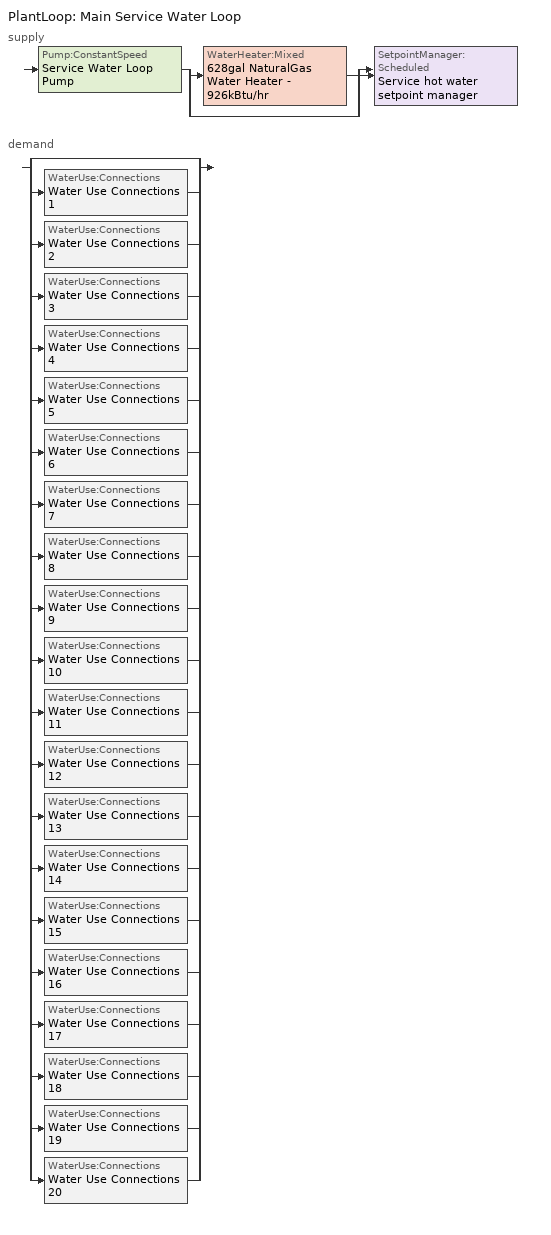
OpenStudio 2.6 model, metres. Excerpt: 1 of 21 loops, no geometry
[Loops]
PlantLoop 'Main Service Water Loop'
 supply: Pump:ConstantSpeed 'Service Water Loop Pump' > split
  | WaterHeater:Mixed '628gal NaturalGas Water Heater - 926kBtu/hr'
  | bypass
  join > SetpointManager:Scheduled 'Service hot water setpoint manager'
 demand: split
  | bypass
  | WaterUse:Connections 'Water Use Connections 1'
  | WaterUse:Connections 'Water Use Connections 2'
  | WaterUse:Connections 'Water Use Connections 3'
  | WaterUse:Connections 'Water Use Connections 4'
  | WaterUse:Connections 'Water Use Connections 5'
  | WaterUse:Connections 'Water Use Connections 6'
  | WaterUse:Connections 'Water Use Connections 7'
  | WaterUse:Connections 'Water Use Connections 8'
  | WaterUse:Connections 'Water Use Connections 9'
  | WaterUse:Connections 'Water Use Connections 10'
  | WaterUse:Connections 'Water Use Connections 11'
  | WaterUse:Connections 'Water Use Connections 12'
  | WaterUse:Connections 'Water Use Connections 13'
  | WaterUse:Connections 'Water Use Connections 14'
  | WaterUse:Connections 'Water Use Connections 15'
  | WaterUse:Connections 'Water Use Connections 16'
  | WaterUse:Connections 'Water Use Connections 17'
  | WaterUse:Connections 'Water Use Connections 18'
  | WaterUse:Connections 'Water Use Connections 19'
  | WaterUse:Connections 'Water Use Connections 20'
[PlantLoop]
Main Service Water Loop: Glycol Concentration=0; Maximum Loop Temperature {C}=60; Minimum Loop Temperature {C}=10; Plant Loop Volume {m3}=Autocalculate; Load Distribution Scheme=Optimal
[Sizing:Plant]
Main Service Water Loop: Loop Type=Heating; Design Loop Exit Temperature {C}=60; Loop Design Temperature Difference {deltaC}=5; Sizing Option=NonCoincident; Zone Timesteps in Averaging Window=1; Coincident Sizing Factor Mode=None
[SetpointManager:Scheduled]
Service hot water setpoint manager: Control Variable=Temperature; Schedule=Service Water Loop Temp - 140F
[Pump:ConstantSpeed]
Service Water Loop Pump: Rated Flow Rate {m3/s}=autosize; Rated Pump Head {Pa}=898568; Rated Power Consumption {W}=autosize; Motor Efficiency=0.9; Fraction of Motor Inefficiencies to Fluid Stream=0; Pump Control Type=Intermittent; Design Power Sizing Method=PowerPerFlowPerPressure; Design Electric Power per Unit Flow Rate {W/(m3/s)}=348701.1; Design Shaft Power per Unit Flow Rate per Unit Head {W-s/m3-Pa}=1.28205
[WaterHeater:Mixed]
628gal NaturalGas Water Heater - 926kBtu/hr: Tank Volume {m3}=2.37619; Setpoint Temperature Schedule=Service Water Loop Temp - 140F; Deadband Temperature Difference {deltaC}=2; Maximum Temperature Limit {C}=82.2222; Heater Control Type=Cycle; Heater Maximum Capacity {W}=271402; Heater Fuel Type=NaturalGas; Heater Thermal Efficiency=0.8; Off Cycle Parasitic Fuel Consumption Rate {W}=20; Off Cycle Parasitic Fuel Type=NaturalGas; Off Cycle Parasitic Heat Fraction to Tank=0.8; On Cycle Parasitic Fuel Type=NaturalGas; Ambient Temperature Indicator=Schedule; Ambient Temperature Schedule=Water Heater Ambient Temp Schedule - 70F; Off Cycle Loss Coefficient to Ambient Temperature {W/K}=6; On Cycle Loss Coefficient to Ambient Temperature {W/K}=6; Use Side Effectiveness=1; Source Side Effectiveness=1; Use Side Design Flow Rate {m3/s}=autosize; Source Side Design Flow Rate {m3/s}=autosize; Indirect Water Heating Recovery Time {hr}=1.5; Source Side Flow Control Mode=IndirectHeatPrimarySetpoint
[WaterUse:Connections]
Name | Water Use Equipment Name 1
Water Use Connections 1 | Convention centre exhibit space-space function Service Water Use 0.47gal/min
Water Use Connections 2 | Dormitory living quarters-space function Service Water Use 3.16gal/min
Water Use Connections 3 | Dwelling units general-space function Service Water Use 3.16gal/min
Water Use Connections 4 | Dwelling units long-term-space function Service Water Use 4.21gal/min
Water Use Connections 5 | Storage room <= 5 m2 <= 100 m2-sch-i-space function Service Water Use 0.63gal/min
Water Use Connections 6 | Storage room <= 5 m2 <= 100 m2-sch-j-space function Service Water Use 0.47gal/min
Water Use Connections 7 | Storage room <= 5 m2 <= 100 m2-sch-k-space function Service Water Use 0.47gal/min
Water Use Connections 8 | Storage room > 100 m2-sch-a-space function Service Water Use 0.63gal/min
Water Use Connections 9 | Storage room > 100 m2-sch-b-space function Service Water Use 0.47gal/min
Water Use Connections 10 | Storage room > 100 m2-sch-c-space function Service Water Use 0.47gal/min
Water Use Connections 11 | Storage room > 100 m2-sch-d-space function Service Water Use 0.47gal/min
Water Use Connections 12 | Storage room > 100 m2-sch-e-space function Service Water Use 0.47gal/min
Water Use Connections 13 | Storage room > 100 m2-sch-f-space function Service Water Use 0.47gal/min
Water Use Connections 14 | Storage room > 100 m2-sch-g-space function Service Water Use 0.47gal/min
Water Use Connections 15 | Storage room > 100 m2-sch-h-space function Service Water Use 0.47gal/min
Water Use Connections 16 | Storage room > 100 m2-sch-i-space function Service Water Use 0.63gal/min
Water Use Connections 17 | Storage room > 100 m2-sch-j-space function Service Water Use 0.47gal/min
Water Use Connections 18 | Storage room > 100 m2-sch-k-space function Service Water Use 0.47gal/min
Water Use Connections 19 | Vehicle maintenance area-space function Service Water Use 0.71gal/min
Water Use Connections 20 | Workshop-space function Service Water Use 0.47gal/min
[WaterUse:Equipment:Definition]
Name | Peak Flow Rate {m3/s} | Target Temperature Schedule | Sensible Fraction Schedule | Latent Fraction Schedule
Convention centre exhibit space-space function Service Water Use Def 0.47gal/min | 2.98757e-05 | Schedule Ruleset 5 | Schedule Ruleset 3 | Schedule Ruleset 4
Dormitory living quarters-space function Service Water Use Def 3.16gal/min | 0.000199171 | Schedule Ruleset 8 | Schedule Ruleset 6 | Schedule Ruleset 7
Dwelling units general-space function Service Water Use Def 3.16gal/min | 0.000199171 | Schedule Ruleset 11 | Schedule Ruleset 9 | Schedule Ruleset 10
Dwelling units long-term-space function Service Water Use Def 4.21gal/min | 0.000265562 | Schedule Ruleset 14 | Schedule Ruleset 12 | Schedule Ruleset 13
Storage room <= 5 m2 <= 100 m2-sch-i-space function Service Water Use Def 0.63gal/min | 3.98343e-05 | Schedule Ruleset 17 | Schedule Ruleset 15 | Schedule Ruleset 16
Storage room <= 5 m2 <= 100 m2-sch-j-space function Service Water Use Def 0.47gal/min | 2.98757e-05 | Schedule Ruleset 20 | Schedule Ruleset 18 | Schedule Ruleset 19
Storage room <= 5 m2 <= 100 m2-sch-k-space function Service Water Use Def 0.47gal/min | 2.98757e-05 | Schedule Ruleset 23 | Schedule Ruleset 21 | Schedule Ruleset 22
Storage room > 100 m2-sch-a-space function Service Water Use Def 0.63gal/min | 3.98343e-05 | Schedule Ruleset 26 | Schedule Ruleset 24 | Schedule Ruleset 25
Storage room > 100 m2-sch-b-space function Service Water Use Def 0.47gal/min | 2.98757e-05 | Schedule Ruleset 29 | Schedule Ruleset 27 | Schedule Ruleset 28
Storage room > 100 m2-sch-c-space function Service Water Use Def 0.47gal/min | 2.98757e-05 | Schedule Ruleset 32 | Schedule Ruleset 30 | Schedule Ruleset 31
Storage room > 100 m2-sch-d-space function Service Water Use Def 0.47gal/min | 2.98757e-05 | Schedule Ruleset 35 | Schedule Ruleset 33 | Schedule Ruleset 34
Storage room > 100 m2-sch-e-space function Service Water Use Def 0.47gal/min | 2.98757e-05 | Schedule Ruleset 38 | Schedule Ruleset 36 | Schedule Ruleset 37
Storage room > 100 m2-sch-f-space function Service Water Use Def 0.47gal/min | 2.98757e-05 | Schedule Ruleset 41 | Schedule Ruleset 39 | Schedule Ruleset 40
Storage room > 100 m2-sch-g-space function Service Water Use Def 0.47gal/min | 2.98757e-05 | Schedule Ruleset 44 | Schedule Ruleset 42 | Schedule Ruleset 43
Storage room > 100 m2-sch-h-space function Service Water Use Def 0.47gal/min | 2.98757e-05 | Schedule Ruleset 47 | Schedule Ruleset 45 | Schedule Ruleset 46
Storage room > 100 m2-sch-i-space function Service Water Use Def 0.63gal/min | 3.98343e-05 | Schedule Ruleset 50 | Schedule Ruleset 48 | Schedule Ruleset 49
Storage room > 100 m2-sch-j-space function Service Water Use Def 0.47gal/min | 2.98757e-05 | Schedule Ruleset 53 | Schedule Ruleset 51 | Schedule Ruleset 52
Storage room > 100 m2-sch-k-space function Service Water Use Def 0.47gal/min | 2.98757e-05 | Schedule Ruleset 56 | Schedule Ruleset 54 | Schedule Ruleset 55
Vehicle maintenance area-space function Service Water Use Def 0.71gal/min | 4.48135e-05 | Schedule Ruleset 59 | Schedule Ruleset 57 | Schedule Ruleset 58
Workshop-space function Service Water Use Def 0.47gal/min | 2.98757e-05 | Schedule Ruleset 62 | Schedule Ruleset 60 | Schedule Ruleset 61
[WaterUse:Equipment]
Name | Water Use Equipment Definition | Space | Flow Rate Fraction Schedule
Convention centre exhibit space-space function Service Water Use 0.47gal/min | Convention centre exhibit space-space function Service Water Use Def 0.47gal/min | Convention centre exhibit space-Space Function | NECB-C-Service Water Heating
Dormitory living quarters-space function Service Water Use 3.16gal/min | Dormitory living quarters-space function Service Water Use Def 3.16gal/min | Dormitory living quarters-Space Function | NECB-G-Service Water Heating
Dwelling units general-space function Service Water Use 3.16gal/min | Dwelling units general-space function Service Water Use Def 3.16gal/min | Dwelling units general-Space Function | NECB-G-Service Water Heating
Dwelling units long-term-space function Service Water Use 4.21gal/min | Dwelling units long-term-space function Service Water Use Def 4.21gal/min | Dwelling units long-term-Space Function | NECB-J-Service Water Heating
Storage room <= 5 m2 <= 100 m2-sch-i-space function Service Water Use 0.63gal/min | Storage room <= 5 m2 <= 100 m2-sch-i-space function Service Water Use Def 0.63gal/min | Storage room <= 5 m2 <= 100 m2-sch-I-Space Function | NECB-I-Service Water Heating
Storage room <= 5 m2 <= 100 m2-sch-j-space function Service Water Use 0.47gal/min | Storage room <= 5 m2 <= 100 m2-sch-j-space function Service Water Use Def 0.47gal/min | Storage room <= 5 m2 <= 100 m2-sch-J-Space Function | NECB-J-Service Water Heating
Storage room <= 5 m2 <= 100 m2-sch-k-space function Service Water Use 0.47gal/min | Storage room <= 5 m2 <= 100 m2-sch-k-space function Service Water Use Def 0.47gal/min | Storage room <= 5 m2 <= 100 m2-sch-K-Space Function | NECB-K-Service Water Heating
Storage room > 100 m2-sch-a-space function Service Water Use 0.63gal/min | Storage room > 100 m2-sch-a-space function Service Water Use Def 0.63gal/min | Storage room > 100 m2-sch-A-Space Function | NECB-A-Service Water Heating
Storage room > 100 m2-sch-b-space function Service Water Use 0.47gal/min | Storage room > 100 m2-sch-b-space function Service Water Use Def 0.47gal/min | Storage room > 100 m2-sch-B-Space Function | NECB-B-Service Water Heating
Storage room > 100 m2-sch-c-space function Service Water Use 0.47gal/min | Storage room > 100 m2-sch-c-space function Service Water Use Def 0.47gal/min | Storage room > 100 m2-sch-C-Space Function | NECB-C-Service Water Heating
Storage room > 100 m2-sch-d-space function Service Water Use 0.47gal/min | Storage room > 100 m2-sch-d-space function Service Water Use Def 0.47gal/min | Storage room > 100 m2-sch-D-Space Function | NECB-D-Service Water Heating
Storage room > 100 m2-sch-e-space function Service Water Use 0.47gal/min | Storage room > 100 m2-sch-e-space function Service Water Use Def 0.47gal/min | Storage room > 100 m2-sch-E-Space Function | NECB-E-Service Water Heating
Storage room > 100 m2-sch-f-space function Service Water Use 0.47gal/min | Storage room > 100 m2-sch-f-space function Service Water Use Def 0.47gal/min | Storage room > 100 m2-sch-F-Space Function | NECB-F-Service Water Heating
Storage room > 100 m2-sch-g-space function Service Water Use 0.47gal/min | Storage room > 100 m2-sch-g-space function Service Water Use Def 0.47gal/min | Storage room > 100 m2-sch-G-Space Function | NECB-G-Service Water Heating
Storage room > 100 m2-sch-h-space function Service Water Use 0.47gal/min | Storage room > 100 m2-sch-h-space function Service Water Use Def 0.47gal/min | Storage room > 100 m2-sch-H-Space Function | NECB-H-Service Water Heating
Storage room > 100 m2-sch-i-space function Service Water Use 0.63gal/min | Storage room > 100 m2-sch-i-space function Service Water Use Def 0.63gal/min | Storage room > 100 m2-sch-I-Space Function | NECB-I-Service Water Heating
Storage room > 100 m2-sch-j-space function Service Water Use 0.47gal/min | Storage room > 100 m2-sch-j-space function Service Water Use Def 0.47gal/min | Storage room > 100 m2-sch-J-Space Function | NECB-J-Service Water Heating
Storage room > 100 m2-sch-k-space function Service Water Use 0.47gal/min | Storage room > 100 m2-sch-k-space function Service Water Use Def 0.47gal/min | Storage room > 100 m2-sch-K-Space Function | NECB-K-Service Water Heating
Vehicle maintenance area-space function Service Water Use 0.71gal/min | Vehicle maintenance area-space function Service Water Use Def 0.71gal/min | Vehicle maintenance area-Space Function | NECB-E-Service Water Heating
Workshop-space function Service Water Use 0.47gal/min | Workshop-space function Service Water Use Def 0.47gal/min | Workshop-Space Function | NECB-A-Service Water Heating
[Schedule:Ruleset]
Name | Default Day Schedule
Service Water Loop Temp - 140F | Service Water Loop Temp - 140F Default
Water Heater Ambient Temp Schedule - 70F | Water Heater Ambient Temp Schedule - 70F Default
Schedule Ruleset 3 | Schedule Day 6
Schedule Ruleset 4 | Schedule Day 7
Schedule Ruleset 5 | Schedule Day 8
NECB-C-Service Water Heating | NECB-C-Service Water Heating Default
Schedule Ruleset 6 | Schedule Day 9
Schedule Ruleset 7 | Schedule Day 10
Schedule Ruleset 8 | Schedule Day 11
NECB-G-Service Water Heating | NECB-G-Service Water Heating Default
Schedule Ruleset 9 | Schedule Day 12
Schedule Ruleset 10 | Schedule Day 13
Schedule Ruleset 11 | Schedule Day 14
Schedule Ruleset 12 | Schedule Day 15
Schedule Ruleset 13 | Schedule Day 16
Schedule Ruleset 14 | Schedule Day 17
NECB-J-Service Water Heating | NECB-J-Service Water Heating Default
Schedule Ruleset 15 | Schedule Day 18
Schedule Ruleset 16 | Schedule Day 19
Schedule Ruleset 17 | Schedule Day 20
NECB-I-Service Water Heating | NECB-I-Service Water Heating Default
Schedule Ruleset 18 | Schedule Day 21
Schedule Ruleset 19 | Schedule Day 22
Schedule Ruleset 20 | Schedule Day 23
Schedule Ruleset 21 | Schedule Day 24
Schedule Ruleset 22 | Schedule Day 25
Schedule Ruleset 23 | Schedule Day 26
NECB-K-Service Water Heating | NECB-K-Service Water Heating Default
Schedule Ruleset 24 | Schedule Day 27
Schedule Ruleset 25 | Schedule Day 28
Schedule Ruleset 26 | Schedule Day 29
NECB-A-Service Water Heating | NECB-A-Service Water Heating Default
Schedule Ruleset 27 | Schedule Day 30
Schedule Ruleset 28 | Schedule Day 31
Schedule Ruleset 29 | Schedule Day 32
NECB-B-Service Water Heating | NECB-B-Service Water Heating Default
Schedule Ruleset 30 | Schedule Day 33
Schedule Ruleset 31 | Schedule Day 34
Schedule Ruleset 32 | Schedule Day 35
Schedule Ruleset 33 | Schedule Day 36
Schedule Ruleset 34 | Schedule Day 37
Schedule Ruleset 35 | Schedule Day 38
NECB-D-Service Water Heating | NECB-D-Service Water Heating Default
Schedule Ruleset 36 | Schedule Day 39
Schedule Ruleset 37 | Schedule Day 40
Schedule Ruleset 38 | Schedule Day 41
NECB-E-Service Water Heating | NECB-E-Service Water Heating Default
Schedule Ruleset 39 | Schedule Day 42
Schedule Ruleset 40 | Schedule Day 43
Schedule Ruleset 41 | Schedule Day 44
NECB-F-Service Water Heating | NECB-F-Service Water Heating Default
Schedule Ruleset 42 | Schedule Day 45
Schedule Ruleset 43 | Schedule Day 46
Schedule Ruleset 44 | Schedule Day 47
Schedule Ruleset 45 | Schedule Day 48
Schedule Ruleset 46 | Schedule Day 49
Schedule Ruleset 47 | Schedule Day 50
NECB-H-Service Water Heating | NECB-H-Service Water Heating Default
Schedule Ruleset 48 | Schedule Day 51
Schedule Ruleset 49 | Schedule Day 52
Schedule Ruleset 50 | Schedule Day 53
Schedule Ruleset 51 | Schedule Day 54
Schedule Ruleset 52 | Schedule Day 55
Schedule Ruleset 53 | Schedule Day 56
Schedule Ruleset 54 | Schedule Day 57
Schedule Ruleset 55 | Schedule Day 58
Schedule Ruleset 56 | Schedule Day 59
Schedule Ruleset 57 | Schedule Day 60
Schedule Ruleset 58 | Schedule Day 61
Schedule Ruleset 59 | Schedule Day 62
Schedule Ruleset 60 | Schedule Day 63
Schedule Ruleset 61 | Schedule Day 64
Schedule Ruleset 62 | Schedule Day 65
[Schedule:Day]
Service Water Loop Temp - 140F Default; Schedule Day 8; Schedule Day 11; Schedule Day 14; Schedule Day 17; Schedule Day 20; Schedule Day 23; Schedule Day 26; Schedule Day 29; Schedule Day 32; Schedule Day 35; Schedule Day 38; Schedule Day 41; Schedule Day 44; Schedule Day 47; Schedule Day 50; Schedule Day 53; Schedule Day 56; Schedule Day 59; Schedule Day 62; Schedule Day 65: 24, 0, 60
Water Heater Ambient Temp Schedule - 70F Default: 24, 0, 21.1111
Schedule Day 6; Schedule Day 9; Schedule Day 12; Schedule Day 15; Schedule Day 18; Schedule Day 21; Schedule Day 24; Schedule Day 27; Schedule Day 30; Schedule Day 33; Schedule Day 36; Schedule Day 39; Schedule Day 42; Schedule Day 45; Schedule Day 48; Schedule Day 51; Schedule Day 54; Schedule Day 57; Schedule Day 60; Schedule Day 63: 24, 0, 0.2
Schedule Day 7; Schedule Day 10; Schedule Day 13; Schedule Day 16; Schedule Day 19; Schedule Day 22; Schedule Day 25; Schedule Day 28; NECB-A-Service Water Heating Sat Day; NECB-A-Service Water Heating Sun|Hol Day; Schedule Day 31; Schedule Day 34; Schedule Day 37; NECB-D-Service Water Heating Sat Day; NECB-D-Service Water Heating Sun|Hol Day; Schedule Day 40; NECB-E-Service Water Heating Sun|Hol Day; Schedule Day 43; Schedule Day 46; Schedule Day 49; Schedule Day 52; Schedule Day 55; Schedule Day 58; Schedule Day 61; Schedule Day 64: 24, 0, 0.05
NECB-C-Service Water Heating Default; NECB-C-Service Water Heating Default|Wkdy Day: 8, 0, 0.05, 9, 0, 0.1, 10, 0, 0.2, 11, 0, 0.3, 12, 0, 0.4, 16, 0, 0.8, 17, 0, 0.6, 18, 0, 0.4, 19, 0, 0.3, 21, 0, 0.2, 24, 0, 0.05
NECB-C-Service Water Heating Sat Day: 8, 0, 0.05, 9, 0, 0.1, 10, 0, 0.2, 11, 0, 0.3, 12, 0, 0.5, 16, 0, 0.9, 17, 0, 0.7, 18, 0, 0.5, 19, 0, 0.3, 21, 0, 0.2, 24, 0, 0.05
NECB-C-Service Water Heating Sun|Hol Day: 8, 0, 0.05, 9, 0, 0.1, 10, 0, 0.2, 11, 0, 0.3, 12, 0, 0.5, 17, 0, 0.9, 18, 0, 0.5, 19, 0, 0.3, 24, 0, 0.05
NECB-G-Service Water Heating Default; NECB-G-Service Water Heating Default|Wkdy Day: 1, 0, 0.1, 6, 0, 0.05, 7, 0, 0.2, 8, 0, 0.8, 9, 0, 0.7, 10, 0, 0.5, 11, 0, 0.4, 14, 0, 0.2, 15, 0, 0.3, 17, 0, 0.5, 19, 0, 0.7, 21, 0, 0.4, 23, 0, 0.2, 24, 0, 0.1
NECB-G-Service Water Heating Sat Day: 1, 0, 0.1, 7, 0, 0.05, 8, 0, 0.2, 11, 0, 0.5, 15, 0, 0.3, 16, 0, 0.7, 17, 0, 0.9, 19, 0, 0.7, 20, 0, 0.6, 21, 0, 0.5, 22, 0, 0.4, 23, 0, 0.3, 24, 0, 0.2
NECB-G-Service Water Heating Sun|Hol Day: 1, 0, 0.1, 8, 0, 0.05, 9, 0, 0.2, 11, 0, 0.3, 13, 0, 0.2, 14, 0, 0.3, 15, 0, 0.4, 16, 0, 0.5, 17, 0, 0.6, 18, 0, 0.7, 19, 0, 0.4, 20, 0, 0.3, 24, 0, 0.2
NECB-J-Service Water Heating Default; NECB-J-Service Water Heating Default|Wkdy Day: 5, 0, 0.1, 6, 0, 0.2, 7, 0, 0.4, 21, 0, 0.6, 22, 0, 0.3, 24, 0, 0.1
NECB-J-Service Water Heating Sat Day: 1, 0, 0.5, 2, 0, 0.3, 3, 0, 0.2, 5, 0, 0.1, 6, 0, 0.2, 7, 0, 0.4, 8, 0, 0.5, 9, 0, 0.8, 10, 0, 0.6, 15, 0, 0.5, 16, 0, 0.4, 19, 0, 0.3, 20, 0, 0.5, 24, 0, 0.7
NECB-J-Service Water Heating Sun|Hol Day: 1, 0, 0.5, 2, 0, 0.3, 3, 0, 0.2, 5, 0, 0.1, 6, 0, 0.2, 8, 0, 0.4, 9, 0, 0.6, 10, 0, 0.9, 11, 0, 0.7, 14, 0, 0.5, 15, 0, 0.4, 19, 0, 0.3, 20, 0, 0.4, 24, 0, 0.6
NECB-I-Service Water Heating Default; NECB-I-Service Water Heating Default|Wkdy Day: 1, 0, 0.2, 15, 0, 0.05, 18, 0, 0.2, 19, 0, 0.4, 22, 0, 0.9, 23, 0, 0.8, 24, 0, 0.6
NECB-I-Service Water Heating Sat Day: 1, 0, 0.2, 10, 0, 0.05, 13, 0, 0.2, 14, 0, 0.4, 15, 0, 0.8, 16, 0, 0.9, 17, 0, 0.8, 18, 0, 0.6, 20, 0, 0.4, 22, 0, 0.9, 23, 0, 0.8, 24, 0, 0.6
NECB-I-Service Water Heating Sun|Hol Day: 8, 0, 0.05, 9, 0, 0.1, 10, 0, 0.2, 12, 0, 0.4, 13, 0, 0.2, 14, 0, 0.1, 24, 0, 0.05
NECB-K-Service Water Heating Default; NECB-K-Service Water Heating Default|Wkdy Day; NECB-K-Service Water Heating Sat Day; NECB-K-Service Water Heating Sun|Hol Day: 24, 0, 0
NECB-A-Service Water Heating Default; NECB-A-Service Water Heating Default|Wkdy Day: 7, 0, 0.05, 8, 0, 0.1, 10, 0, 0.5, 16, 0, 0.9, 17, 0, 0.7, 18, 0, 0.5, 19, 0, 0.3, 22, 0, 0.2, 24, 0, 0.05
NECB-B-Service Water Heating Default; NECB-B-Service Water Heating Default|Wkdy Day: 1, 0, 0.6, 2, 0, 0.5, 9, 0, 0.05, 11, 0, 0.7, 12, 0, 0.4, 13, 0, 0.5, 15, 0, 0.6, 16, 0, 0.4, 18, 0, 0.3, 19, 0, 0.4, 20, 0, 0.5, 22, 0, 0.8, 24, 0, 0.9
NECB-B-Service Water Heating Sat Day: 1, 0, 0.7, 2, 0, 0.6, 9, 0, 0.05, 11, 0, 0.7, 12, 0, 0.4, 13, 0, 0.5, 15, 0, 0.6, 16, 0, 0.4, 18, 0, 0.3, 19, 0, 0.4, 20, 0, 0.5, 22, 0, 0.8, 24, 0, 0.9
NECB-B-Service Water Heating Sun|Hol Day: 1, 0, 0.5, 2, 0, 0.6, 9, 0, 0.05, 11, 0, 0.7, 12, 0, 0.4, 13, 0, 0.5, 15, 0, 0.6, 16, 0, 0.4, 18, 0, 0.3, 19, 0, 0.4, 20, 0, 0.5, 22, 0, 0.8, 24, 0, 0.5
NECB-D-Service Water Heating Default; NECB-D-Service Water Heating Default|Wkdy Day: 8, 0, 0.05, 10, 0, 0.5, 16, 0, 0.9, 17, 0, 0.7, 18, 0, 0.3, 21, 0, 0.5, 22, 0, 0.3, 24, 0, 0.05
NECB-E-Service Water Heating Default; NECB-E-Service Water Heating Default|Wkdy Day: 8, 0, 0.05, 9, 0, 0.1, 10, 0, 0.4, 12, 0, 0.5, 13, 0, 0.7, 14, 0, 0.9, 15, 0, 0.8, 16, 0, 0.7, 17, 0, 0.8, 18, 0, 0.3, 24, 0, 0.05
NECB-E-Service Water Heating Sat Day: 10, 0, 0.05, 12, 0, 0.2, 13, 0, 0.4, 16, 0, 0.2, 24, 0, 0.05
NECB-F-Service Water Heating Default; NECB-F-Service Water Heating Default|Wkdy Day; NECB-F-Service Water Heating Sat Day; NECB-F-Service Water Heating Sun|Hol Day: 1, 0, 0.35, 2, 0, 0.21, 3, 0, 0.14, 5, 0, 0.07, 6, 0, 0.14, 7, 0, 0.28, 8, 0, 0.42, 9, 0, 0.63, 10, 0, 0.49, 12, 0, 0.35, 13, 0, 0.28, 14, 0, 0.35, 15, 0, 0.28, 19, 0, 0.21, 20, 0, 0.35, 24, 0, 0.49
NECB-H-Service Water Heating Default; NECB-H-Service Water Heating Default|Wkdy Day; NECB-H-Service Water Heating Sat Day; NECB-H-Service Water Heating Sun|Hol Day: 24, 0, 0.9
[Schedule:Rule] Date Specification Type=DateRange; Start Month=1; Start Day=1; End Month=12; End Day=31
Name | Schedule Ruleset | Rule Order | Day Schedule | Apply Monday | Apply Tuesday | Apply Wednesday | Apply Thursday | Apply Friday | Apply Saturday | Apply Sunday
Schedule Rule 173 | NECB-C-Service Water Heating | 2 | NECB-C-Service Water Heating Default|Wkdy Day | Yes | Yes | Yes | Yes | Yes
Schedule Rule 174 | NECB-C-Service Water Heating | 1 | NECB-C-Service Water Heating Sat Day |  |  |  |  |  | Yes
Schedule Rule 175 | NECB-C-Service Water Heating | 0 | NECB-C-Service Water Heating Sun|Hol Day |  |  |  |  |  |  | Yes
Schedule Rule 176 | NECB-G-Service Water Heating | 2 | NECB-G-Service Water Heating Default|Wkdy Day | Yes | Yes | Yes | Yes | Yes
Schedule Rule 177 | NECB-G-Service Water Heating | 1 | NECB-G-Service Water Heating Sat Day |  |  |  |  |  | Yes
Schedule Rule 178 | NECB-G-Service Water Heating | 0 | NECB-G-Service Water Heating Sun|Hol Day |  |  |  |  |  |  | Yes
Schedule Rule 179 | NECB-J-Service Water Heating | 2 | NECB-J-Service Water Heating Default|Wkdy Day | Yes | Yes | Yes | Yes | Yes
Schedule Rule 180 | NECB-J-Service Water Heating | 1 | NECB-J-Service Water Heating Sat Day |  |  |  |  |  | Yes
Schedule Rule 181 | NECB-J-Service Water Heating | 0 | NECB-J-Service Water Heating Sun|Hol Day |  |  |  |  |  |  | Yes
Schedule Rule 182 | NECB-I-Service Water Heating | 2 | NECB-I-Service Water Heating Default|Wkdy Day | Yes | Yes | Yes | Yes | Yes
Schedule Rule 183 | NECB-I-Service Water Heating | 1 | NECB-I-Service Water Heating Sat Day |  |  |  |  |  | Yes
Schedule Rule 184 | NECB-I-Service Water Heating | 0 | NECB-I-Service Water Heating Sun|Hol Day |  |  |  |  |  |  | Yes
Schedule Rule 185 | NECB-K-Service Water Heating | 2 | NECB-K-Service Water Heating Default|Wkdy Day | Yes | Yes | Yes | Yes | Yes
Schedule Rule 186 | NECB-K-Service Water Heating | 1 | NECB-K-Service Water Heating Sat Day |  |  |  |  |  | Yes
Schedule Rule 187 | NECB-K-Service Water Heating | 0 | NECB-K-Service Water Heating Sun|Hol Day |  |  |  |  |  |  | Yes
Schedule Rule 188 | NECB-A-Service Water Heating | 2 | NECB-A-Service Water Heating Default|Wkdy Day | Yes | Yes | Yes | Yes | Yes
Schedule Rule 189 | NECB-A-Service Water Heating | 1 | NECB-A-Service Water Heating Sat Day |  |  |  |  |  | Yes
Schedule Rule 190 | NECB-A-Service Water Heating | 0 | NECB-A-Service Water Heating Sun|Hol Day |  |  |  |  |  |  | Yes
Schedule Rule 191 | NECB-B-Service Water Heating | 2 | NECB-B-Service Water Heating Default|Wkdy Day | Yes | Yes | Yes | Yes | Yes
Schedule Rule 192 | NECB-B-Service Water Heating | 1 | NECB-B-Service Water Heating Sat Day |  |  |  |  |  | Yes
Schedule Rule 193 | NECB-B-Service Water Heating | 0 | NECB-B-Service Water Heating Sun|Hol Day |  |  |  |  |  |  | Yes
Schedule Rule 194 | NECB-D-Service Water Heating | 2 | NECB-D-Service Water Heating Default|Wkdy Day | Yes | Yes | Yes | Yes | Yes
Schedule Rule 195 | NECB-D-Service Water Heating | 1 | NECB-D-Service Water Heating Sat Day |  |  |  |  |  | Yes
Schedule Rule 196 | NECB-D-Service Water Heating | 0 | NECB-D-Service Water Heating Sun|Hol Day |  |  |  |  |  |  | Yes
Schedule Rule 197 | NECB-E-Service Water Heating | 2 | NECB-E-Service Water Heating Default|Wkdy Day | Yes | Yes | Yes | Yes | Yes
Schedule Rule 198 | NECB-E-Service Water Heating | 1 | NECB-E-Service Water Heating Sat Day |  |  |  |  |  | Yes
Schedule Rule 199 | NECB-E-Service Water Heating | 0 | NECB-E-Service Water Heating Sun|Hol Day |  |  |  |  |  |  | Yes
Schedule Rule 200 | NECB-F-Service Water Heating | 2 | NECB-F-Service Water Heating Default|Wkdy Day | Yes | Yes | Yes | Yes | Yes
Schedule Rule 201 | NECB-F-Service Water Heating | 1 | NECB-F-Service Water Heating Sat Day |  |  |  |  |  | Yes
Schedule Rule 202 | NECB-F-Service Water Heating | 0 | NECB-F-Service Water Heating Sun|Hol Day |  |  |  |  |  |  | Yes
Schedule Rule 203 | NECB-H-Service Water Heating | 2 | NECB-H-Service Water Heating Default|Wkdy Day | Yes | Yes | Yes | Yes | Yes
Schedule Rule 204 | NECB-H-Service Water Heating | 1 | NECB-H-Service Water Heating Sat Day |  |  |  |  |  | Yes
Schedule Rule 205 | NECB-H-Service Water Heating | 0 | NECB-H-Service Water Heating Sun|Hol Day |  |  |  |  |  |  | Yes
